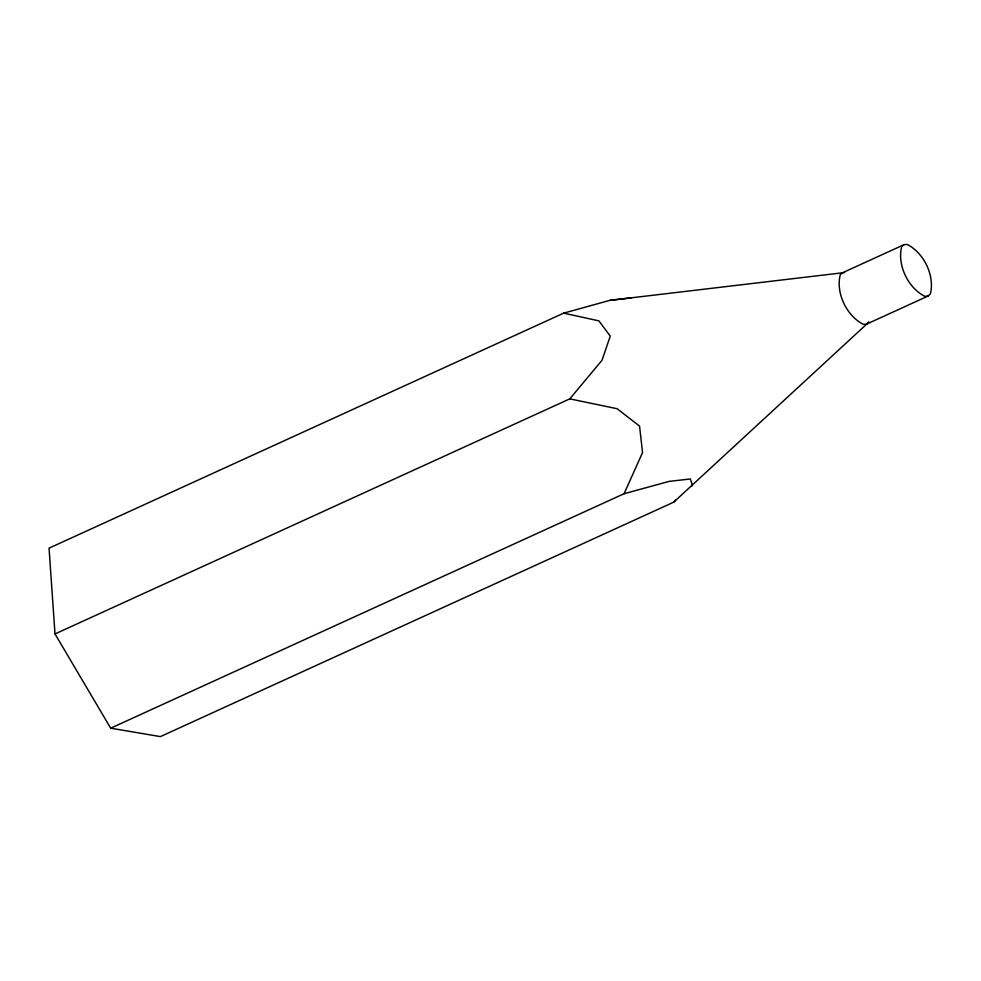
<?xml version="1.0" encoding="UTF-8"?>
<svg xmlns="http://www.w3.org/2000/svg" width="981" height="981" viewBox="0 0 981 981"><rect width="100%" height="100%" fill="white"/><g stroke="black" fill="none" stroke-linecap="round" stroke-linejoin="round"><path stroke-width="1.47" d="M110.681 728.184L624.075 493.725L642.555 452.548L639.538 426.097L617.123 408.721L569.802 398.862L55.01 633.959L110.681 728.184L160.406 736.608L673.677 502.198L868.945 322.05L866.628 324.098L863.488 324.404C846.701 316.029 835.591 293.086 840.251 274.79L842.569 272.743L903.979 244.698L907.106 244.392C923.906 252.779 935.016 275.71 930.344 294.006L928.038 296.054L866.628 324.098M675.774 499.832L673.677 502.198M691.213 486.49L692.451 485.325L690.366 478.986L669.177 481.377L624.075 493.725M569.802 398.862L602.003 360.272L610.28 336.091L598.876 320.861L563.646 313.147L49.05 548.158L55.01 633.959M903.979 244.698L901.662 246.746C897.002 265.042 908.099 287.985 924.899 296.36L928.038 296.054M563.646 313.147L609.802 300.37L844.653 272.546M609.802 300.37L631.077 297.893"/></g></svg>
